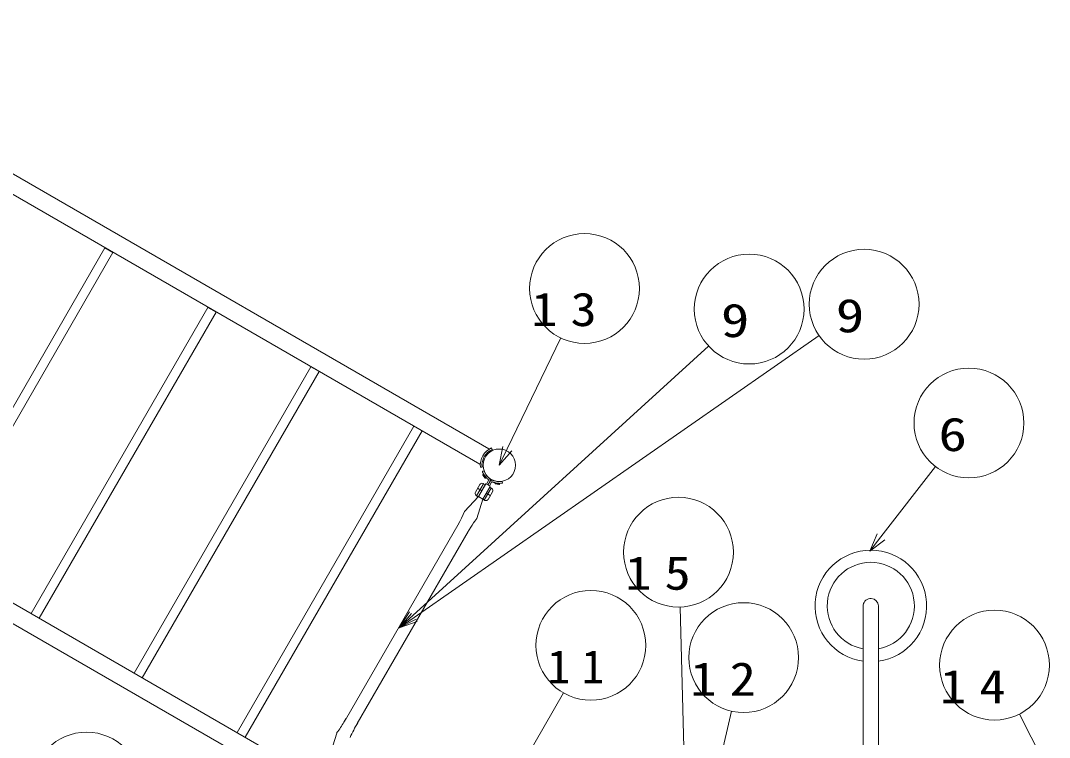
# Model space of a CAD drawing. Units: millimetres on the paper. Extents: x 0 to 420, y -594 to 297.
# Drawn here: x 126 to 182.3, y 174.3 to 213.4 of the extents above; entities that cross this region are included whole.
import ezdxf
from ezdxf.enums import TextEntityAlignment as Align

# ---------------------------------------------------------------- set-up
doc = ezdxf.new("R2010")
doc.units = ezdxf.units.MM
doc.layers.add('2D', color=7, linetype='Continuous', lineweight=13)
doc.layers.add('AM_5', color=7, linetype='Continuous', lineweight=13)
doc.styles.add('ＭＳ ゴシック', font='')
doc.styles.get('ＭＳ ゴシック').set_extended_font_data('MS Gothic')

msp = doc.modelspace()

# ---------------------------------------------------------------- linework, layer by layer
at = {"layer": '2D'}
for p, q in [((151.624, 190.016), (111.084, 213.422)), ((151.141, 189.18), (110.601, 212.586)), ((130.648, 201.004), (120.988, 184.272)), ((131.088, 200.75), (121.428, 184.018)), ((131.088, 200.75), (130.648, 201.004)), ((136.277, 197.754), (126.617, 181.022)), ((136.717, 197.5), (127.057, 180.768)), ((136.717, 197.5), (136.277, 197.754)), ((141.474, 172.436), (100.934, 195.842)), ((140.991, 171.599), (100.451, 195.006)), ((141.906, 194.504), (132.246, 177.772)), ((142.346, 194.25), (132.686, 177.518)), ((142.346, 194.25), (141.906, 194.504)), ((147.535, 191.254), (137.875, 174.522)), ((147.975, 191), (147.535, 191.254)), ((147.975, 191), (138.315, 174.268)), ((151.814, 189.994), (151.777, 190.076)), ((151.601, 189.976), (151.624, 190.016)), ((151.164, 189.219), (151.141, 189.18)), ((151.255, 189.027), (151.166, 189.017)), ((151.277, 188.778), (151.286, 188.797)), ((151.277, 188.778), (151.286, 188.797)), ((151.279, 188.773), (151.277, 188.778)), ((151.279, 188.773), (151.277, 188.778)), ((151.286, 188.757), (151.279, 188.773)), ((151.286, 188.757), (151.279, 188.773)), ((151.286, 188.797), (151.356, 188.823)), ((151.286, 188.797), (151.356, 188.823)), ((151.298, 188.728), (151.286, 188.757)), ((151.298, 188.728), (151.286, 188.757)), ((151.313, 188.696), (151.298, 188.728)), ((151.313, 188.696), (151.298, 188.728)), ((151.304, 188.587), (151.303, 188.592)), ((151.304, 188.587), (151.303, 188.592)), ((151.306, 188.583), (151.304, 188.587)), ((151.306, 188.583), (151.304, 188.587)), ((151.43, 188.423), (151.306, 188.583)), ((151.43, 188.423), (151.306, 188.583)), ((151.31, 188.618), (151.338, 188.64)), ((151.31, 188.618), (151.338, 188.64)), ((151.318, 188.685), (151.313, 188.696)), ((151.318, 188.685), (151.313, 188.696)), ((151.314, 188.621), (151.47, 188.421)), ((151.314, 188.621), (151.47, 188.421)), ((151.332, 188.66), (151.318, 188.685)), ((151.332, 188.66), (151.318, 188.685)), ((151.345, 188.635), (151.332, 188.66)), ((151.345, 188.635), (151.332, 188.66)), ((151.338, 188.64), (151.472, 188.468)), ((151.338, 188.64), (151.472, 188.468)), ((151.36, 188.611), (151.345, 188.635)), ((151.36, 188.611), (151.345, 188.635)), ((151.356, 188.823), (151.36, 188.812)), ((151.356, 188.823), (151.36, 188.812)), ((151.36, 188.812), (151.364, 188.802)), ((151.36, 188.812), (151.364, 188.802)), ((151.366, 188.602), (151.36, 188.611)), ((151.366, 188.602), (151.36, 188.611)), ((151.364, 188.802), (151.367, 188.794)), ((151.364, 188.802), (151.367, 188.794)), ((151.374, 188.59), (151.366, 188.602)), ((151.374, 188.59), (151.366, 188.602)), ((151.367, 188.794), (151.371, 188.785)), ((151.367, 188.794), (151.371, 188.785)), ((151.416, 188.54), (151.368, 188.503)), ((151.416, 188.54), (151.368, 188.503)), ((151.371, 188.785), (151.378, 188.77)), ((151.371, 188.785), (151.378, 188.77)), ((151.386, 188.572), (151.374, 188.59)), ((151.386, 188.572), (151.374, 188.59)), ((151.378, 188.77), (151.383, 188.759)), ((151.378, 188.77), (151.383, 188.759)), ((151.382, 188.76), (151.417, 188.691)), ((151.382, 188.76), (151.417, 188.691)), ((151.405, 188.545), (151.386, 188.572)), ((151.405, 188.545), (151.386, 188.572)), ((151.413, 188.534), (151.405, 188.545)), ((151.413, 188.534), (151.405, 188.545)), ((151.42, 188.525), (151.413, 188.534)), ((151.42, 188.525), (151.413, 188.534)), ((151.417, 188.691), (151.459, 188.626)), ((151.417, 188.691), (151.459, 188.626)), ((151.433, 188.509), (151.42, 188.525)), ((151.433, 188.509), (151.42, 188.525)), ((151.438, 188.502), (151.433, 188.509)), ((151.438, 188.502), (151.433, 188.509)), ((151.447, 188.492), (151.438, 188.502)), ((151.447, 188.492), (151.438, 188.502)), ((151.456, 188.482), (151.447, 188.492)), ((151.456, 188.482), (151.447, 188.492)), ((151.465, 188.471), (151.456, 188.482)), ((151.465, 188.471), (151.456, 188.482)), ((151.459, 188.626), (151.504, 188.567)), ((151.459, 188.626), (151.504, 188.567)), ((151.471, 188.465), (151.465, 188.471)), ((151.471, 188.465), (151.465, 188.471)), ((151.478, 188.457), (151.471, 188.465)), ((151.478, 188.457), (151.471, 188.465)), ((151.495, 188.44), (151.471, 188.422)), ((151.495, 188.44), (151.471, 188.422)), ((151.472, 188.468), (151.495, 188.44)), ((151.472, 188.468), (151.495, 188.44)), ((151.487, 188.447), (151.478, 188.457)), ((151.487, 188.447), (151.478, 188.457)), ((151.499, 188.435), (151.487, 188.447)), ((151.499, 188.435), (151.487, 188.447)), ((151.512, 188.423), (151.499, 188.435)), ((151.512, 188.423), (151.499, 188.435)), ((151.504, 188.567), (151.537, 188.525)), ((151.504, 188.567), (151.537, 188.525)), ((151.523, 188.412), (151.512, 188.423)), ((151.523, 188.412), (151.512, 188.423)), ((151.532, 188.403), (151.523, 188.412)), ((151.532, 188.403), (151.523, 188.412)), ((151.543, 188.393), (151.532, 188.403)), ((151.543, 188.393), (151.532, 188.403)), ((151.537, 188.525), (151.585, 188.478)), ((151.537, 188.525), (151.585, 188.478)), ((151.559, 188.379), (151.543, 188.393)), ((151.559, 188.379), (151.543, 188.393)), ((151.571, 188.369), (151.559, 188.379)), ((151.571, 188.369), (151.559, 188.379)), ((151.581, 188.36), (151.571, 188.369)), ((151.581, 188.36), (151.571, 188.369)), ((151.596, 188.349), (151.581, 188.36)), ((151.596, 188.349), (151.581, 188.36)), ((151.585, 188.478), (151.613, 188.452)), ((151.585, 188.478), (151.613, 188.452)), ((151.605, 188.342), (151.596, 188.349)), ((151.605, 188.342), (151.596, 188.349)), ((151.613, 188.452), (151.651, 188.421)), ((151.613, 188.452), (151.651, 188.421)), ((151.651, 188.421), (151.67, 188.407)), ((151.651, 188.421), (151.67, 188.407)), ((151.67, 188.407), (151.683, 188.392)), ((151.67, 188.407), (151.683, 188.392)), ((151.683, 188.392), (151.693, 188.378)), ((151.683, 188.392), (151.693, 188.378)), ((151.693, 188.378), (151.699, 188.362)), ((151.693, 188.378), (151.699, 188.362)), ((151.699, 188.362), (151.707, 188.343)), ((151.699, 188.362), (151.707, 188.343)), ((150.897, 187.656), (151.138, 188.074)), ((150.897, 187.656), (151.138, 188.074)), ((151.339, 188.119), (150.959, 187.46)), ((151.339, 188.119), (150.959, 187.46)), ((151.013, 187.867), (151.233, 187.74)), ((151.013, 187.867), (151.233, 187.74)), ((151.427, 188.067), (151.047, 187.408)), ((151.427, 188.067), (151.047, 187.408)), ((151.057, 187.42), (151.46, 188.117)), ((151.057, 187.42), (151.46, 188.117)), ((151.672, 187.929), (151.292, 187.269)), ((151.672, 187.929), (151.292, 187.269)), ((151.702, 187.978), (151.3, 187.28)), ((151.702, 187.978), (151.3, 187.28)), ((151.339, 188.119), (151.427, 188.067)), ((151.339, 188.119), (151.427, 188.067)), ((151.759, 187.879), (151.379, 187.22)), ((151.759, 187.879), (151.379, 187.22)), ((151.46, 188.117), (151.702, 187.978)), ((151.46, 188.117), (151.702, 187.978)), ((151.502, 188.093), (151.616, 188.29)), ((151.502, 188.093), (151.616, 188.29)), ((151.697, 188.253), (151.579, 188.048)), ((151.697, 188.253), (151.579, 188.048)), ((151.699, 188.252), (151.581, 188.047)), ((151.699, 188.252), (151.581, 188.047)), ((151.61, 188.337), (151.605, 188.342)), ((151.61, 188.337), (151.605, 188.342)), ((151.615, 188.331), (151.61, 188.337)), ((151.615, 188.331), (151.61, 188.337)), ((151.618, 188.325), (151.615, 188.331)), ((151.618, 188.325), (151.615, 188.331)), ((151.616, 188.29), (151.619, 188.297)), ((151.616, 188.29), (151.619, 188.297)), ((151.621, 188.317), (151.618, 188.325)), ((151.621, 188.317), (151.618, 188.325)), ((151.619, 188.297), (151.621, 188.303)), ((151.619, 188.297), (151.621, 188.303)), ((151.621, 188.31), (151.621, 188.317)), ((151.621, 188.31), (151.621, 188.317)), ((151.621, 188.303), (151.621, 188.31)), ((151.621, 188.303), (151.621, 188.31)), ((151.658, 188.003), (151.772, 188.2)), ((151.658, 188.003), (151.772, 188.2)), ((151.761, 187.878), (151.672, 187.929)), ((151.761, 187.878), (151.672, 187.929)), ((151.711, 188.27), (151.697, 188.253)), ((151.711, 188.27), (151.697, 188.253)), ((151.707, 188.273), (151.699, 188.252)), ((151.707, 188.273), (151.699, 188.252)), ((151.707, 188.343), (151.712, 188.323)), ((151.707, 188.343), (151.712, 188.323)), ((151.711, 188.298), (151.707, 188.273)), ((151.711, 188.298), (151.707, 188.273)), ((151.712, 188.323), (151.711, 188.298)), ((151.712, 188.323), (151.711, 188.298)), ((151.731, 188.287), (151.711, 188.27)), ((151.731, 188.287), (151.711, 188.27)), ((151.753, 188.3), (151.731, 188.287)), ((151.753, 188.3), (151.731, 188.287)), ((151.772, 188.305), (151.753, 188.3)), ((151.772, 188.305), (151.753, 188.3)), ((151.792, 188.308), (151.772, 188.305)), ((151.792, 188.308), (151.772, 188.305)), ((151.772, 188.2), (151.776, 188.206)), ((151.772, 188.2), (151.776, 188.206)), ((151.776, 188.206), (151.781, 188.211)), ((151.776, 188.206), (151.781, 188.211)), ((151.781, 188.211), (151.787, 188.215)), ((151.781, 188.211), (151.787, 188.215)), ((151.787, 188.215), (151.793, 188.218)), ((151.787, 188.215), (151.793, 188.218)), ((151.809, 188.311), (151.792, 188.308)), ((151.809, 188.311), (151.792, 188.308)), ((151.793, 188.218), (151.801, 188.219)), ((151.793, 188.218), (151.801, 188.219)), ((151.801, 188.219), (151.808, 188.22)), ((151.801, 188.219), (151.808, 188.22)), ((151.808, 188.22), (151.816, 188.219)), ((151.808, 188.22), (151.816, 188.219)), ((151.827, 188.309), (151.809, 188.311)), ((151.827, 188.309), (151.809, 188.311)), ((151.816, 188.219), (151.823, 188.216)), ((151.816, 188.219), (151.823, 188.216)), ((151.823, 188.216), (151.833, 188.212)), ((151.823, 188.216), (151.833, 188.212)), ((151.846, 188.305), (151.827, 188.309)), ((151.846, 188.305), (151.827, 188.309)), ((151.833, 188.212), (151.85, 188.205)), ((151.833, 188.212), (151.85, 188.205)), ((151.868, 188.296), (151.846, 188.305)), ((151.868, 188.296), (151.846, 188.305)), ((151.85, 188.205), (151.862, 188.201)), ((151.85, 188.205), (151.862, 188.201)), ((151.862, 188.201), (151.878, 188.195)), ((151.862, 188.201), (151.878, 188.195)), ((151.913, 188.278), (151.868, 188.296)), ((151.913, 188.278), (151.868, 188.296)), ((151.878, 188.195), (151.898, 188.188)), ((151.878, 188.195), (151.898, 188.188)), ((151.898, 188.188), (151.911, 188.184)), ((151.898, 188.188), (151.911, 188.184)), ((151.911, 188.184), (151.924, 188.18)), ((151.911, 188.184), (151.924, 188.18)), ((151.95, 188.267), (151.913, 188.278)), ((151.95, 188.267), (151.913, 188.278)), ((151.924, 188.18), (151.939, 188.176)), ((151.924, 188.18), (151.939, 188.176)), ((151.939, 188.176), (151.956, 188.171)), ((151.939, 188.176), (151.956, 188.171)), ((152.014, 188.249), (151.95, 188.267)), ((152.014, 188.249), (151.95, 188.267)), ((151.956, 188.171), (151.972, 188.167)), ((151.956, 188.171), (151.972, 188.167)), ((152.207, 188.105), (151.957, 188.141)), ((152.207, 188.105), (151.957, 188.141)), ((151.962, 188.17), (151.959, 188.14)), ((151.962, 188.17), (151.959, 188.14)), ((151.998, 188.165), (151.962, 188.17)), ((151.998, 188.165), (151.962, 188.17)), ((151.972, 188.167), (151.986, 188.164)), ((151.972, 188.167), (151.986, 188.164)), ((151.98, 188.105), (152.18, 188.078)), ((151.98, 188.105), (152.18, 188.078)), ((151.986, 188.164), (151.996, 188.162)), ((151.986, 188.164), (151.996, 188.162)), ((151.996, 188.162), (152.004, 188.16)), ((151.996, 188.162), (152.004, 188.16)), ((152.214, 188.134), (151.998, 188.165)), ((152.214, 188.134), (151.998, 188.165)), ((152.004, 188.16), (152.018, 188.157)), ((152.004, 188.16), (152.018, 188.157)), ((152.068, 188.241), (152.014, 188.249)), ((152.068, 188.241), (152.014, 188.249)), ((152.018, 188.157), (152.032, 188.154)), ((152.018, 188.157), (152.032, 188.154)), ((152.032, 188.154), (152.044, 188.152)), ((152.032, 188.154), (152.044, 188.152)), ((152.044, 188.152), (152.053, 188.151)), ((152.044, 188.152), (152.053, 188.151)), ((152.053, 188.151), (152.073, 188.148)), ((152.053, 188.151), (152.073, 188.148)), ((152.141, 188.232), (152.068, 188.241)), ((152.141, 188.232), (152.068, 188.241)), ((152.073, 188.148), (152.085, 188.146)), ((152.073, 188.148), (152.085, 188.146)), ((152.087, 188.152), (152.079, 188.092)), ((152.087, 188.152), (152.079, 188.092)), ((152.085, 188.146), (152.098, 188.145)), ((152.085, 188.146), (152.098, 188.145)), ((152.098, 188.145), (152.131, 188.142)), ((152.098, 188.145), (152.131, 188.142)), ((152.131, 188.142), (152.153, 188.14)), ((152.131, 188.142), (152.153, 188.14)), ((152.219, 188.228), (152.141, 188.232)), ((152.219, 188.228), (152.141, 188.232)), ((152.153, 188.14), (152.167, 188.139)), ((152.153, 188.14), (152.167, 188.139)), ((152.167, 188.139), (152.177, 188.139)), ((152.167, 188.139), (152.177, 188.139)), ((152.177, 188.139), (152.206, 188.138)), ((152.177, 188.139), (152.206, 188.138)), ((152.18, 188.078), (152.185, 188.078)), ((152.18, 188.078), (152.185, 188.078)), ((152.185, 188.078), (152.19, 188.08)), ((152.185, 188.078), (152.19, 188.08)), ((152.206, 188.138), (152.235, 188.139)), ((152.206, 188.138), (152.235, 188.139)), ((152.209, 188.1), (152.215, 188.134)), ((152.209, 188.1), (152.215, 188.134)), ((152.296, 188.232), (152.219, 188.228)), ((152.296, 188.232), (152.219, 188.228)), ((152.235, 188.139), (152.263, 188.14)), ((152.235, 188.139), (152.263, 188.14)), ((152.263, 188.14), (152.275, 188.14)), ((152.263, 188.14), (152.275, 188.14)), ((152.275, 188.14), (152.31, 188.143)), ((152.275, 188.14), (152.31, 188.143)), ((152.307, 188.234), (152.295, 188.232)), ((152.307, 188.234), (152.295, 188.232)), ((152.323, 188.236), (152.307, 188.234)), ((152.323, 188.236), (152.307, 188.234)), ((152.31, 188.143), (152.341, 188.147)), ((152.31, 188.143), (152.341, 188.147)), ((152.333, 188.237), (152.323, 188.236)), ((152.333, 188.237), (152.323, 188.236)), ((152.341, 188.238), (152.333, 188.237)), ((152.341, 188.238), (152.333, 188.237)), ((152.352, 188.24), (152.341, 188.238)), ((152.352, 188.24), (152.341, 188.238)), ((152.341, 188.147), (152.359, 188.15)), ((152.341, 188.147), (152.359, 188.15)), ((152.363, 188.241), (152.352, 188.24)), ((152.363, 188.241), (152.352, 188.24)), ((152.359, 188.15), (152.364, 188.15)), ((152.359, 188.15), (152.364, 188.15)), ((152.376, 188.168), (152.363, 188.241)), ((152.376, 188.168), (152.363, 188.241)), ((152.364, 188.15), (152.376, 188.168)), ((152.364, 188.15), (152.376, 188.168)), ((150.305, 186.609), (151.057, 187.42)), ((150.305, 186.609), (151.057, 187.42)), ((150.922, 187.488), (150.912, 187.5)), ((150.922, 187.488), (150.912, 187.5)), ((150.939, 187.472), (150.922, 187.488)), ((150.939, 187.472), (150.922, 187.488)), ((150.955, 187.461), (150.939, 187.472)), ((150.955, 187.461), (150.939, 187.472)), ((151.047, 187.408), (150.955, 187.461)), ((151.047, 187.408), (150.955, 187.461)), ((151.3, 187.28), (150.971, 186.221)), ((151.3, 187.28), (150.971, 186.221)), ((151.06, 187.419), (151.3, 187.28)), ((151.06, 187.419), (151.3, 187.28)), ((151.292, 187.269), (151.383, 187.216)), ((151.292, 187.269), (151.383, 187.216)), ((151.7, 187.473), (151.48, 187.6)), ((151.7, 187.473), (151.48, 187.6)), ((151.582, 187.264), (151.823, 187.682)), ((151.582, 187.264), (151.823, 187.682)), ((151.383, 187.216), (151.401, 187.208)), ((151.383, 187.216), (151.401, 187.208)), ((151.401, 187.208), (151.423, 187.201)), ((151.401, 187.208), (151.423, 187.201)), ((151.423, 187.201), (151.439, 187.199)), ((151.423, 187.201), (151.439, 187.199)), ((150.045, 186.06), (150.077, 186.134)), ((150.045, 186.06), (150.077, 186.134)), ((150.077, 186.134), (150.133, 186.236)), ((150.077, 186.134), (150.133, 186.236)), ((150.133, 186.236), (150.226, 186.435)), ((150.133, 186.236), (150.226, 186.435)), ((150.226, 186.435), (150.305, 186.609)), ((150.226, 186.435), (150.305, 186.609)), ((150.971, 186.221), (150.865, 186.073)), ((150.971, 186.221), (150.865, 186.073)), ((149.924, 185.85), (143.864, 175.354)), ((149.924, 185.85), (143.864, 175.354)), ((149.924, 185.85), (150, 185.983)), ((149.924, 185.85), (150, 185.983)), ((149.964, 185.919), (150.045, 186.06)), ((149.964, 185.919), (150.045, 186.06)), ((150.645, 185.742), (150.461, 185.451)), ((150.645, 185.742), (150.461, 185.451)), ((150.713, 185.852), (150.645, 185.742)), ((150.713, 185.852), (150.645, 185.742)), ((150.793, 185.972), (150.713, 185.852)), ((150.793, 185.972), (150.713, 185.852)), ((150.865, 186.073), (150.793, 185.972)), ((150.865, 186.073), (150.793, 185.972)), ((150.498, 185.514), (144.44, 175.021)), ((150.498, 185.514), (144.44, 175.021)), ((172.089, 181.486), (172.089, 173.085)), ((172.914, 173.085), (172.914, 181.44)), ((143.82, 175.276), (143.707, 175.086)), ((143.82, 175.276), (143.707, 175.086)), ((143.824, 175.285), (143.743, 175.144)), ((143.824, 175.285), (143.743, 175.144)), ((143.864, 175.354), (143.787, 175.221)), ((143.864, 175.354), (143.787, 175.221)), ((143.312, 174.496), (142.99, 173.446)), ((143.312, 174.496), (142.99, 173.446))]:
    msp.add_line(p, q, dxfattribs=at)
msp.add_circle((152.2, 189.126), 0.889, dxfattribs=at)
for centre, radius, start, end in [((152.2, 189.126), 1.04, 114, 186), ((152.2, 189.126), 0.95, 114, 186), ((151.332, 188.598), 0.03, 136.5491, 190.2275), ((151.332, 188.598), 0.03, 136.5491, 190.2275), ((151.451, 188.449), 0.0333, 230.1861, 306.3041), ((151.451, 188.449), 0.0333, 230.1861, 306.3041), ((151.256, 188.006), 0.136, 73.0166, 150), ((151.256, 188.006), 0.136, 73.0166, 150), ((151.212, 187.865), 0.284, 63.5075, 73.0166), ((151.212, 187.865), 0.284, 63.5075, 73.0166), ((151.604, 187.641), 0.284, 46.9834, 56.4925), ((151.604, 187.641), 0.284, 46.9834, 56.4925), ((151.705, 187.75), 0.136, 330, 46.9834), ((151.705, 187.75), 0.136, 330, 46.9834), ((151.992, 188.137), 0.0333, 173.6959, 249.8139), ((151.992, 188.137), 0.0333, 173.6959, 249.8139), ((152.18, 188.108), 0.03, 289.7725, 343.4509), ((152.18, 188.108), 0.03, 289.7725, 343.4509), ((151.015, 187.589), 0.136, 150.1622, 220.7042), ((151.015, 187.589), 0.136, 150.1622, 220.7042), ((151.464, 187.332), 0.136, 259.2958, 329.8378), ((151.464, 187.332), 0.136, 259.2958, 329.8378), ((172.502, 181.439), 3.048, 277.7726, 262.2117), ((172.5, 181.442), 2.381, 280.008, 260.0534), ((172.5, 181.438), 0.414, 0.3441, 173.3156), ((138.686, 178.062), 5.837, 322.6517, 329.3491), ((138.686, 178.062), 5.837, 322.6517, 329.3491), ((150.624, 171.301), 7.213, 148.679, 155.8049), ((150.624, 171.301), 7.213, 148.679, 155.8049), ((135.506, 177.763), 8.463, 337.2922, 337.3483), ((135.506, 177.763), 8.463, 337.2922, 337.3483), ((143.388, 174.473), 0.0781, 142.6516, 157.3484), ((143.388, 174.473), 0.0781, 142.6516, 157.3484)]:
    msp.add_arc(centre, radius, start, end, dxfattribs=at)
at = {"layer": 'AM_5'}
for p, q in [((169.672, 196.21), (147.552, 180.815)), ((155.553, 196.083), (152.634, 190.027)), ((163.636, 195.641), (147.471, 180.917)), ((152.393, 190.143), (152.2, 189.126)), ((152.634, 190.027), (152.2, 189.126)), ((152.2, 189.126), (152.876, 189.91)), ((176.028, 189.061), (173.056, 185.216)), ((172.844, 185.38), (172.445, 184.425)), ((173.056, 185.216), (172.445, 184.425)), ((172.445, 184.425), (173.268, 185.052)), ((147.29, 181.115), (146.731, 180.244)), ((162.075, 181.379), (162.322, 172.545)), ((147.399, 181.035), (146.731, 180.244)), ((147.471, 180.917), (146.731, 180.244)), ((147.552, 180.815), (146.731, 180.244)), ((146.731, 180.244), (147.651, 180.719)), ((146.731, 180.244), (147.705, 180.595)), ((155.704, 176.689), (153.411, 172.715)), ((164.88, 175.694), (162.96, 167.348)), ((180.621, 175.534), (182.196, 172.437))]:
    msp.add_line(p, q, dxfattribs=at)
for centre in [(156.856, 198.785), (172.134, 197.924), (165.854, 197.661), (177.862, 191.435), (161.991, 184.378), (157.202, 179.287), (165.553, 178.618), (179.261, 178.208), (129.647, 171.542)]:
    msp.add_circle(centre, 3, dxfattribs=at)

# ---------------------------------------------------------------- texts
at = {"layer": 'AM_5', "style": 'ＭＳ ゴシック', "width": 1.25}
for s, p in [('9', (164.307, 195.578)), ('9', (170.586, 195.84)), ('6', (176.195, 189.352))]:
    msp.add_text(s, height=1.833, dxfattribs=at).set_placement(p, align=Align.BOTTOM_LEFT)
at = {"layer": 'AM_5', "char_height": 1.833, "attachment_point": 7, "style": 'ＭＳ ゴシック'}
for s, insert in [('\\T1.5;\\W1.15;13', (153.939, 196.702)), ('\\T1.5;\\W1.15;15', (159.074, 182.295)), ('\\T1.5;11', (154.822, 177.204)), ('\\T1.5;\\W1.15;12', (162.636, 176.534)), ('\\T1.5;\\W1.15;14', (176.285, 176.124))]:
    msp.add_mtext(s, dxfattribs=dict(at, insert=insert))

doc.saveas('drawing.dxf')
